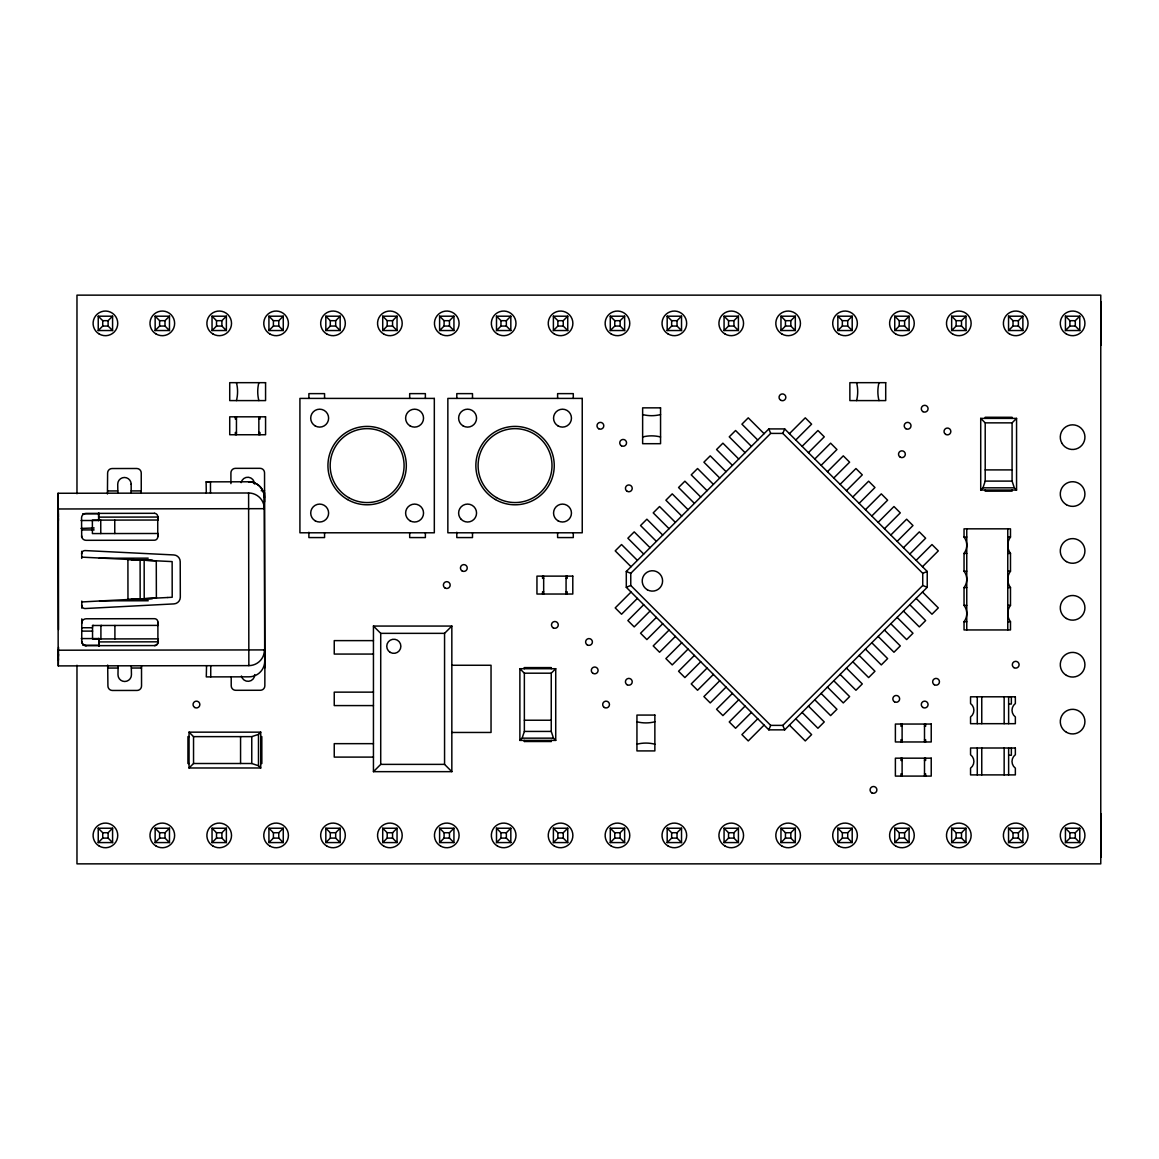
<?xml version="1.0" encoding="UTF-8"?>
<svg xmlns="http://www.w3.org/2000/svg" width="1159" height="1159" viewBox="0 0 1159 1159"><rect width="100%" height="100%" fill="white"/><g stroke="black" fill="none" stroke-linecap="round" stroke-linejoin="round"><path stroke-width="1.5" d="M98.877 640.058L98.747 646.056M57.979 503.919L58.022 498.877L58.138 501.833M58.414 656.284L58.529 654.154M264.817 666.976L264.542 472.8A4.477 4.477 0 0 0 260.051 468.323L235.393 468.352A4.477 4.477 0 0 0 230.916 472.843L230.931 483.607M58.356 658.587L58.341 660.297L58.182 650.213L264.513 649.909M58.529 647.359L58.341 665.903L248.852 665.628A15.69 15.69 0 0 0 264.484 649.909M98.877 646.244L98.892 638.305M107.686 665.063L107.917 685.998A4.477 4.477 0 0 0 112.409 690.474L137.11 690.445A4.477 4.477 0 0 0 141.543 685.954L141.514 665.773M141.253 493.154L141.239 472.973A4.477 4.477 0 0 0 136.748 468.497L112.09 468.54A4.477 4.477 0 0 0 107.613 473.017L107.439 493.966M264.571 501.948L264.614 492.676M58.356 514.06L58.095 493.27L57.979 507.222M57.95 508.975L264.31 508.671A15.69 15.69 0 0 0 248.605 492.995L248.852 665.628M519.884 740.398L522.13 738.153L524.361 731.43L524.361 673.191L519.884 668.714L555.726 668.714L555.726 740.398L519.884 740.398L519.884 668.714M980.717 490.054L982.962 487.823L985.208 481.101L985.208 422.861L980.717 418.385L1016.559 418.385L1016.559 490.054L980.717 490.054L980.717 418.385M782.818 433.408L770.692 433.408L630.771 573.328L630.771 585.454L770.692 725.375L782.818 725.375L922.738 585.454L922.738 573.328L782.818 433.408L784.672 428.917L768.837 428.917L626.295 571.474L626.295 587.309L768.837 729.851L784.672 729.851L927.229 587.309L927.229 571.474L784.672 428.917M768.837 729.851L770.692 725.375M98.24 330.532L102.731 326.056L102.731 320.681L98.24 316.204L112.582 316.204L112.582 330.532L98.24 330.532L98.24 316.204M112.582 330.532L108.106 326.056L108.106 320.681L112.582 316.204M155.147 330.532L159.623 326.056L159.623 320.681L155.147 316.204L169.475 316.204L169.475 330.532L155.147 330.532L155.147 316.204M169.475 330.532L164.998 326.056L164.998 320.681L169.475 316.204M212.039 330.532L216.516 326.056L216.516 320.681L212.039 316.204L226.367 316.204L226.367 330.532L212.039 330.532L212.039 316.204M216.516 320.681L221.891 320.681L226.367 316.204M268.931 330.532L273.408 326.056L273.408 320.681L268.931 316.204L283.26 316.204L283.26 330.532L268.931 330.532L268.931 316.204M273.408 320.681L278.783 320.681L283.26 316.204M325.824 330.532L330.301 326.056L335.675 326.056L340.152 330.532L340.152 316.204L325.824 316.204L325.824 330.532L340.152 330.532M335.675 326.056L335.675 320.681L340.152 316.204M382.716 330.532L387.193 326.056L387.193 320.681L382.716 316.204L382.716 330.532L397.044 330.532L397.044 316.204L382.716 316.204M387.193 320.681L392.568 320.681L397.044 316.204M439.609 330.532L444.085 326.056L444.085 320.681L439.609 316.204L453.937 316.204L453.937 330.532L439.609 330.532L439.609 316.204M444.085 320.681L449.46 320.681L453.937 316.204M496.501 330.532L500.978 326.056L500.978 320.681L496.501 316.204L510.829 316.204L510.829 330.532L496.501 330.532L496.501 316.204M500.978 320.681L506.353 320.681L510.829 316.204M553.394 330.532L557.87 326.056L557.87 320.681L553.394 316.204L567.736 316.204L567.736 330.532L553.394 330.532L553.394 316.204M557.87 320.681L563.245 320.681L567.736 316.204M98.24 842.579L102.731 838.102L102.731 832.727L98.24 828.236L98.24 842.579L112.582 842.579L112.582 828.236L98.24 828.236M102.731 832.727L108.106 832.727L112.582 828.236M610.286 330.532L614.763 326.056L614.763 320.681L610.286 316.204L624.629 316.204L624.629 330.532L610.286 330.532L610.286 316.204M624.629 330.532L620.137 326.056L620.137 320.681L624.629 316.204M189.047 767.982L193.539 763.506L251.764 763.506L258.486 765.751L260.732 767.982L260.732 732.155L189.047 732.155L189.047 767.982L260.732 767.982M189.047 732.155L193.539 736.631L251.764 736.631L258.486 734.386L260.732 732.155M155.147 842.579L159.623 838.102L164.998 838.102L169.475 842.579L169.475 828.236L155.147 828.236L155.147 842.579L169.475 842.579M155.147 828.236L159.623 832.727L164.998 832.727L169.475 828.236M667.178 330.532L671.655 326.056L677.03 326.056L681.521 330.532L667.178 330.532L667.178 316.204L681.521 316.204L681.521 330.532M677.03 326.056L677.03 320.681L681.521 316.204M212.039 842.579L216.516 838.102L221.891 838.102L226.367 842.579L226.367 828.236L212.039 828.236L212.039 842.579L226.367 842.579M221.891 838.102L221.891 832.727L226.367 828.236M724.071 330.532L728.547 326.056L728.547 320.681L724.071 316.204L738.413 316.204L738.413 330.532L724.071 330.532L724.071 316.204M738.413 330.532L733.937 326.056L733.937 320.681L738.413 316.204M451.836 771.662L444.563 764.375L444.563 633.35L451.836 626.063L373.444 626.063L373.444 771.662L451.836 771.662L451.836 626.063M268.931 842.579L273.408 838.102L278.783 838.102L283.26 842.579L283.26 828.236L268.931 828.236L268.931 842.579L283.26 842.579M268.931 828.236L273.408 832.727L278.783 832.727L283.26 828.236M780.963 330.532L785.454 326.056L790.829 326.056L795.306 330.532L780.963 330.532L780.963 316.204L795.306 316.204L795.306 330.532M790.829 326.056L790.829 320.681L795.306 316.204M373.444 771.662L380.717 764.375L380.717 633.35L373.444 626.063M325.824 842.579L330.301 838.102L330.301 832.727L325.824 828.236L340.152 828.236L340.152 842.579L325.824 842.579L325.824 828.236M340.152 842.579L335.675 838.102L335.675 832.727L340.152 828.236M837.856 330.532L842.347 326.056L847.722 326.056L852.198 330.532L837.856 330.532L837.856 316.204L852.198 316.204L852.198 330.532M847.722 326.056L847.722 320.681L852.198 316.204M631.047 592.061L615.212 607.895L621.543 614.227L637.378 598.392M789.424 433.669L805.273 417.834L811.604 424.165L795.769 440.014M555.726 740.398L553.48 738.153L551.249 731.43L551.249 673.191L555.726 668.714M382.716 842.579L387.193 838.102L387.193 832.727L382.716 828.236L397.044 828.236L397.044 842.579L382.716 842.579L382.716 828.236M387.193 832.727L392.568 832.727L397.044 828.236M894.748 330.532L899.239 326.056L904.614 326.056L909.091 330.532L894.748 330.532L894.748 316.204L909.091 316.204L909.091 330.532M904.614 326.056L904.614 320.681L909.091 316.204M643.709 604.723L627.874 620.572L634.205 626.903L650.054 611.068M802.1 446.345L817.935 430.511L824.266 436.842L808.431 452.676M656.385 617.399L640.55 633.234L646.881 639.58L662.716 623.73M814.763 459.022L830.612 443.173L836.943 449.518L821.108 465.353M439.609 842.579L444.085 838.102L449.46 838.102L453.937 842.579L453.937 828.236L439.609 828.236L439.609 842.579L453.937 842.579M439.609 828.236L444.085 832.727L449.46 832.727L453.937 828.236M951.655 330.532L956.132 326.056L956.132 320.681L951.655 316.204L965.983 316.204L965.983 330.532L951.655 330.532L951.655 316.204M965.983 330.532L961.506 326.056L961.506 320.681L965.983 316.204M669.062 630.076L653.212 645.911L659.558 652.242L675.393 636.407M827.439 471.684L843.274 455.849L849.619 462.18L833.77 478.015M681.724 642.738L665.889 658.587L672.22 664.918L688.055 649.083M840.116 484.361L855.95 468.526L862.282 474.857L846.447 490.692M496.501 842.579L500.978 838.102L500.978 832.727L496.501 828.236L496.501 842.579L510.829 842.579L510.829 828.236L496.501 828.236M500.978 832.727L506.353 832.727L510.829 828.236M1008.547 330.532L1013.024 326.056L1018.399 326.056L1022.875 330.532L1008.547 330.532L1008.547 316.204L1022.875 316.204L1022.875 330.532M1018.399 326.056L1018.399 320.681L1022.875 316.204M694.4 655.414L678.566 671.249L684.897 677.58L700.731 661.746M852.778 497.023L868.627 481.188L874.958 487.519L859.123 503.368M707.062 668.077L691.228 683.926L697.559 690.257L713.408 674.422M865.454 509.699L881.289 493.864L887.62 500.195L871.785 516.03M553.394 842.579L557.87 838.102L557.87 832.727L553.394 828.236L553.394 842.579L567.736 842.579L567.736 828.236L553.394 828.236M557.87 832.727L563.245 832.727L567.736 828.236M1065.44 330.532L1069.916 326.056L1075.291 326.056L1079.768 330.532L1065.44 330.532L1065.44 316.204L1079.768 316.204L1079.768 330.532M1075.291 326.056L1075.291 320.681L1079.768 316.204M719.739 680.753L703.904 696.588L710.235 702.933L726.07 687.084M878.116 522.376L893.966 506.526L900.297 512.872L884.462 528.707M732.416 693.43L716.566 709.265L722.912 715.596L738.747 699.761M890.793 535.038L906.628 519.203L912.973 525.534L897.124 541.369M1016.559 490.054L1014.328 487.823L1012.082 481.101L1012.082 422.861L1016.559 418.385M745.078 706.092L729.243 721.941L735.574 728.272L751.409 712.437M903.469 547.714L919.304 531.88L925.635 538.211L909.801 554.045M610.286 842.579L614.763 838.102L620.137 838.102L624.629 842.579L624.629 828.236L610.286 828.236L610.286 842.579L624.629 842.579M620.137 838.102L620.137 832.727L624.629 828.236M757.754 718.768L741.919 734.603L748.25 740.934L764.085 725.099M916.132 560.376L931.981 544.542L938.312 550.873L922.477 566.722M667.178 842.579L671.655 838.102L677.03 838.102L681.521 842.579L681.521 828.236L667.178 828.236L667.178 842.579L681.521 842.579M677.03 838.102L677.03 832.727L681.521 828.236M724.071 842.579L728.547 838.102L733.937 838.102L738.413 842.579L738.413 828.236L724.071 828.236L724.071 842.579L738.413 842.579M733.937 838.102L733.937 832.727L738.413 828.236M780.963 842.579L785.454 838.102L790.829 838.102L795.306 842.579L780.963 842.579L780.963 828.236L795.306 828.236L795.306 842.579M790.829 838.102L790.829 832.727L795.306 828.236M837.856 842.579L842.347 838.102L842.347 832.727L837.856 828.236L852.198 828.236L852.198 842.579L837.856 842.579L837.856 828.236M852.198 842.579L847.722 838.102L847.722 832.727L852.198 828.236M894.748 842.579L899.239 838.102L899.239 832.727L894.748 828.236L894.748 842.579L909.091 842.579L909.091 828.236L894.748 828.236M909.091 842.579L904.614 838.102L904.614 832.727L909.091 828.236M951.655 842.579L956.132 838.102L961.506 838.102L965.983 842.579L951.655 842.579L951.655 828.236L965.983 828.236L965.983 842.579M951.655 828.236L956.132 832.727L961.506 832.727L965.983 828.236M1008.547 842.579L1013.024 838.102L1013.024 832.727L1008.547 828.236L1022.875 828.236L1022.875 842.579L1008.547 842.579L1008.547 828.236M1013.024 832.727L1018.399 832.727L1022.875 828.236M1065.44 842.579L1069.916 838.102L1075.291 838.102L1079.768 842.579L1079.768 828.236L1065.44 828.236L1065.44 842.579L1079.768 842.579M1075.291 838.102L1075.291 832.727L1079.768 828.236M81.014 528.432L94.169 527.968M626.295 587.309L630.771 585.454M922.738 573.328L927.229 571.474M167.794 597.508L102.224 600.84M81.666 601.97L102.267 600.84M167.751 597.508L172.198 597.262L172.14 561.593L127.91 559.42L127.968 599.565L156.378 598.073L156.277 560.811L81.608 557.131M81.681 605.172L81.637 605.172A3.361 3.361 0 0 0 85.172 608.533L173.937 603.897A6.722 6.722 0 0 0 180.311 597.175L180.21 561.651A6.722 6.722 0 0 0 173.821 554.944L85.085 550.568A3.361 3.361 0 0 0 81.565 553.93L81.608 553.93M206.302 493.053L206.114 481.854L248.765 481.782A15.69 15.69 0 0 1 264.469 497.457L264.295 497.457A15.69 15.69 0 0 0 248.577 481.796L248.765 481.782M117.856 493.183L117.725 484.216A6.722 6.722 0 0 1 124.433 477.479A6.722 6.722 0 0 1 131.17 484.201L131.213 484.201M98.718 520.753L98.558 513.002M154.364 513.321L154.408 513.307A3.361 3.361 0 0 1 157.769 516.668L157.769 520.029M157.725 516.668L157.754 536.849A3.361 3.361 0 0 1 154.437 540.21L86.027 540.311A4.477 4.477 0 0 1 81.579 535.835L81.579 535.835M157.754 533.488L157.798 536.849M81.695 623.267L81.652 623.267A4.477 4.477 0 0 1 86.172 618.776L154.553 618.689A3.361 3.361 0 0 1 157.885 622.035L157.928 625.396M81.84 631.119L92.619 631.104M157.899 638.855L157.957 642.216A3.361 3.361 0 0 1 154.596 645.577L154.553 645.592A3.361 3.361 0 0 0 157.914 642.216L157.885 622.035M81.811 618.863L81.724 641.202A4.477 4.477 0 0 0 86.215 645.679L154.596 645.577M86.172 645.679L86.215 645.679A4.477 4.477 0 0 1 81.681 641.202M206.548 665.686L206.288 676.899L249.04 676.827A15.69 15.69 0 0 0 264.716 661.123L264.295 497.457M206.157 481.854L210.474 481.84L210.489 493.053M107.642 490.952L117.725 490.938M131.01 493.169L131.184 490.923L141.268 490.909M261.21 490.735L264.571 490.735M58.008 493.27L248.605 492.995M154.408 513.307L85.983 513.408A4.477 4.477 0 0 0 81.55 517.899L81.695 537.052M82.724 513.785L98.66 513.77M98.703 517.131L158.218 517.044M158.232 520.029L92.372 520.13L92.401 533.575L158.261 533.488M81.101 520.521L98.703 520.492L98.689 512.8M81.681 529.924L94.154 529.909M99.283 558.232L148.193 558.16M132.025 560.029L140.109 560.014L140.167 598.928L132.083 598.942M152.278 560.203L144.165 560.217L144.209 598.71L152.336 598.696M99.558 600.826L148.251 600.753M158.406 638.855L92.546 638.942L92.532 625.498L93.633 625.498M101.731 625.483L100.905 625.483L100.92 638.942M92.532 625.498L158.392 625.396M81.825 627.758L92.517 627.743M81.26 638.58L98.877 638.566M98.892 641.912L158.392 641.825M82.912 645.302L98.863 645.288M131.271 665.788L131.445 674.755A6.722 6.722 0 0 1 124.723 681.492A6.722 6.722 0 0 1 117.986 674.784L118.102 665.817M107.888 668.062L117.986 668.048M131.431 668.033L141.528 668.019M102.731 320.681L108.106 320.681M159.623 320.681L164.998 320.681M325.824 316.204L330.301 320.681L335.675 320.681M614.763 320.681L620.137 320.681M667.178 316.204L671.655 320.681L677.03 320.681M728.547 320.681L733.937 320.681M780.963 316.204L785.454 320.681L790.829 320.681M837.856 316.204L842.347 320.681L847.722 320.681M894.748 316.204L899.239 320.681L904.614 320.681M956.132 320.681L961.506 320.681M1008.547 316.204L1013.024 320.681L1018.399 320.681M1065.44 316.204L1069.916 320.681L1075.291 320.681M102.731 326.056L108.106 326.056M159.623 326.056L164.998 326.056M216.516 326.056L221.891 326.056L226.367 330.532M273.408 326.056L278.783 326.056L283.26 330.532M387.193 326.056L392.568 326.056L397.044 330.532M444.085 326.056L449.46 326.056L453.937 330.532M500.978 326.056L506.353 326.056L510.829 330.532M557.87 326.056L563.245 326.056L567.736 330.532M614.763 326.056L620.137 326.056M728.547 326.056L733.937 326.056M956.132 326.056L961.506 326.056M236.45 419.051L235.335 419.051L235.335 416.82M258.848 419.051L259.964 419.051L259.964 416.82M985.208 422.861L1012.082 422.861M236.45 432.495L235.335 432.495L235.335 434.741M258.848 432.495L259.964 432.495L259.964 434.741M985.208 469.902L1012.082 469.902M985.208 481.101L1012.082 481.101M982.962 487.823L1014.328 487.823M964.042 537.037A13.662 13.662 0 0 1 964.042 553.423L964.042 571.184A13.662 13.662 0 0 1 964.042 587.584L964.042 605.346A13.662 13.662 0 0 1 964.042 621.746L964.042 629.945L1010.489 629.945L1010.489 621.746A13.662 13.662 0 0 1 1010.489 605.346L1010.489 587.584A13.662 13.662 0 0 1 1010.489 571.184L1010.489 553.423A13.662 13.662 0 0 1 1010.489 537.037L1010.489 528.837L964.042 528.837L964.042 537.037L966.765 537.037M1007.765 537.037L1010.489 537.037M964.042 553.423L966.765 553.423M1007.765 553.423L1010.489 553.423M964.042 571.184L966.765 571.184M1007.765 571.184L1010.489 571.184M543.672 578.355L542.557 578.355L542.557 576.124M566.07 578.355L567.186 578.355L567.186 576.124M964.042 587.584L966.765 587.584M1007.765 587.584L1010.489 587.584M543.672 591.8L542.557 591.8L542.557 594.031M566.07 591.8L567.186 591.8L567.186 594.031M964.042 605.346L966.765 605.346M1007.765 605.346L1010.489 605.346M964.042 621.746L966.765 621.746M1007.765 621.746L1010.489 621.746M380.717 633.35L444.563 633.35M373.444 640.623L334.241 640.623L334.241 654.067L373.444 654.067M451.836 665.266L491.039 665.266L491.039 732.459L451.836 732.459M524.361 667.598L551.249 667.598M524.361 673.191L551.249 673.191M373.444 692.14L334.241 692.14L334.241 705.585L373.444 705.585M1008.634 704.035L1011.358 704.035L1011.358 696.805M524.361 720.232L551.249 720.232M902.108 726.287L900.978 726.287L900.978 724.042M924.505 726.287L925.621 726.287L925.621 724.042M524.361 731.43L551.249 731.43M189.047 736.631L187.961 736.631L187.932 763.506L189.047 763.506M260.732 736.631L261.818 736.631L261.847 763.506L260.732 763.506M522.13 738.153L553.48 738.153M902.108 739.717L900.978 739.717L900.978 741.963M924.505 739.717L925.621 739.717L925.621 741.963M524.361 741.514L551.249 741.514M373.444 743.658L334.241 743.658L334.241 757.102L373.444 757.102M1008.634 755.248L1011.358 755.248L1011.358 748.004M902.108 760.42L900.978 760.42L900.978 758.174M924.505 760.42L925.621 760.42L925.621 758.174M380.717 764.375L444.563 764.375M902.108 773.85L900.978 773.85L900.978 776.095M924.505 773.85L925.621 773.85L925.621 776.095M212.039 828.236L216.516 832.727L221.891 832.727M330.301 832.727L335.675 832.727M610.286 828.236L614.763 832.727L620.137 832.727M667.178 828.236L671.655 832.727L677.03 832.727M724.071 828.236L728.547 832.727L733.937 832.727M780.963 828.236L785.454 832.727L790.829 832.727M842.347 832.727L847.722 832.727M899.239 832.727L904.614 832.727M1065.44 828.236L1069.916 832.727L1075.291 832.727M102.731 838.102L108.106 838.102L112.582 842.579M330.301 838.102L335.675 838.102M387.193 838.102L392.568 838.102L397.044 842.579M500.978 838.102L506.353 838.102L510.829 842.579M557.87 838.102L563.245 838.102L567.736 842.579M842.347 838.102L847.722 838.102M899.239 838.102L904.614 838.102M1013.024 838.102L1018.399 838.102L1022.875 842.579M922.738 585.454L927.229 587.309M626.295 571.474L630.771 573.328M764.085 433.669L748.25 417.834L741.919 424.165L757.754 440.014M922.477 592.061L938.312 607.895L931.981 614.227L916.132 598.392M751.409 446.345L735.574 430.511L729.243 436.842L745.078 452.676M909.801 604.723L925.635 620.572L919.304 626.903L903.469 611.068M738.747 459.022L722.912 443.173L716.566 449.518L732.416 465.353M897.124 617.399L912.973 633.234L906.628 639.58L890.793 623.73M726.07 471.684L710.235 455.849L703.904 462.18L719.739 478.015M884.462 630.076L900.297 645.911L893.966 652.242L878.116 636.407M713.408 484.361L697.559 468.526L691.228 474.857L707.062 490.692M871.785 642.738L887.62 658.587L881.289 664.918L865.454 649.083M700.731 497.023L684.897 481.188L678.566 487.519L694.4 503.368M859.123 655.414L874.958 671.249L868.627 677.58L852.778 661.746M688.055 509.699L672.22 493.864L665.889 500.195L681.724 516.03M846.447 668.077L862.282 683.926L855.95 690.257L840.116 674.422M675.393 522.376L659.558 506.526L653.212 512.872L669.062 528.707M833.77 680.753L849.619 696.588L843.274 702.933L827.439 687.084M662.716 535.038L646.881 519.203L640.55 525.534L656.385 541.369M821.108 693.43L836.943 709.265L830.612 715.596L814.763 699.761M650.054 547.714L634.205 531.88L627.874 538.211L643.709 554.045M808.431 706.092L824.266 721.941L817.935 728.272L802.1 712.437M637.378 560.376L621.543 544.542L615.212 550.873L631.047 566.722M795.769 718.768L811.604 734.603L805.273 740.934L789.424 725.099M768.837 428.917L770.692 433.408M782.818 725.375L784.672 729.851M58.254 665.903L58.196 653.662M264.803 656.631L264.832 667.845M58.182 502.89L58.37 517.102M58.385 514.031L58.37 520.55M264.875 667.845L264.846 685.78A4.477 4.477 0 0 1 260.369 690.271L235.712 690.3A4.477 4.477 0 0 1 231.22 685.824L231.206 676.856M210.735 665.686L210.75 676.885M131.17 484.201L131.184 490.923M114.755 520.101L114.77 533.546M114.9 625.469L114.915 638.913M100.746 520.116L100.775 533.575M81.709 551.278L81.724 558.392M81.782 601.072L81.796 608.185M58.399 518.319L58.529 629.67M57.95 504.542L58.167 652.445M1101.05 301.644L1101.05 345.092M1101.05 813.676L1101.05 857.138M1069.916 320.681L1069.916 326.056M1069.916 832.727L1069.916 838.102M1018.399 832.727L1018.399 838.102M1013.024 320.681L1013.024 326.056M1012.082 418.385L1012.082 417.298L985.208 417.269L985.208 418.385M1012.082 490.054L1012.082 491.141L985.208 491.184L985.208 490.054M1008.634 696.805L1008.634 723.68M1008.634 748.004L1008.634 774.893M1007.765 528.837L1007.765 629.945M1004.158 696.805L1004.158 723.68M1004.158 748.004L1004.158 774.893M981.76 696.805L981.76 723.68M981.76 748.004L981.76 774.893M977.269 696.805L977.269 723.68M977.269 748.004L977.269 774.893M966.765 528.837L966.765 629.945M961.506 832.727L961.506 838.102M956.132 832.727L956.132 838.102M924.505 724.042L924.505 741.963M924.505 758.174L924.505 776.095M902.108 724.042L902.108 741.963M902.108 758.174L902.108 776.095M899.239 320.681L899.239 326.056M842.347 320.681L842.347 326.056M785.454 320.681L785.454 326.056M785.454 832.727L785.454 838.102M728.547 832.727L728.547 838.102M671.655 320.681L671.655 326.056M671.655 832.727L671.655 838.102M614.763 832.727L614.763 838.102M573.285 398.406L573.285 393.625L557.609 393.625L557.609 398.406M573.285 532.792L573.285 537.573L557.609 537.573L557.609 532.792M566.07 576.124L566.07 594.031M563.245 320.681L563.245 326.056M563.245 832.727L563.245 838.102M551.249 667.627L551.249 668.714M551.249 740.398L551.249 741.47M543.672 576.124L543.672 594.031M524.361 667.627L524.361 668.714M524.361 740.398L524.361 741.47M506.353 320.681L506.353 326.056M506.353 832.727L506.353 838.102M472.495 398.406L472.495 393.625L456.805 393.625L456.805 398.406M472.495 532.792L472.495 537.573L456.805 537.573L456.805 532.256M449.46 320.681L449.46 326.056M449.46 832.727L449.46 838.102M444.085 832.727L444.085 838.102M425.367 398.406L425.367 393.625L409.678 393.625L409.678 398.406M425.367 532.792L425.367 537.573L409.678 537.573L409.678 532.792M392.568 320.681L392.568 326.056M392.568 832.727L392.568 838.102M330.301 320.681L330.301 326.056M324.563 398.406L324.563 393.625L308.888 393.625L308.888 398.406M324.563 532.792L324.563 537.573L308.888 537.573L308.888 532.256M278.783 320.681L278.783 326.056M278.783 832.727L278.783 838.102M273.408 832.727L273.408 838.102M258.848 416.82L258.848 434.741M258.486 734.386L258.486 765.751M251.764 736.631L251.764 763.506M240.565 736.631L240.565 763.506M236.45 416.82L236.45 434.741M221.891 320.681L221.891 326.056M216.516 832.727L216.516 838.102M193.539 736.631L193.539 763.506M164.998 832.727L164.998 838.102M159.623 832.727L159.623 838.102M108.106 832.727L108.106 838.102M76.972 493.748L76.972 295.139L1100.775 295.139L1100.775 863.861L76.972 863.861L76.972 665.252M254.748 674.581A6.722 6.722 0 0 1 241.449 676.001M241.159 482.637A6.722 6.722 0 0 1 254.473 484.027M258.848 400.594A36.393 36.393 0 0 1 258.848 382.673M236.45 382.673A36.393 36.393 0 0 1 236.45 400.594M642.637 436.972A36.393 36.393 0 0 1 660.558 436.972M660.558 414.574A36.393 36.393 0 0 1 642.637 414.574M878.986 400.594A36.393 36.393 0 0 1 878.986 382.673M856.588 382.673A36.393 36.393 0 0 1 856.588 400.594M636.943 744.194A36.393 36.393 0 0 1 654.864 744.194M654.864 721.796A36.393 36.393 0 0 1 636.943 721.796M265.57 382.673L229.728 382.673L229.728 400.594L265.57 400.594L265.57 382.673M885.708 382.673L849.866 382.673L849.866 400.594L885.708 400.594L885.708 382.673M434.321 398.406L299.92 398.406L299.92 532.792L434.321 532.792L434.321 398.406M582.238 398.406L447.852 398.406L447.852 532.792L582.238 532.792L582.238 398.406M660.558 407.852L642.637 407.852L642.637 443.694L660.558 443.694L660.558 407.852M265.57 416.82L229.728 416.82L229.728 434.741L265.57 434.741L265.57 416.82M572.792 576.124L536.95 576.124L536.95 594.031L572.792 594.031L572.792 576.124M1015.356 696.805L970.547 696.805L970.547 703.527A8.403 8.403 0 0 1 970.547 716.957L970.547 723.68L1015.356 723.68L1015.356 716.957A8.403 8.403 0 0 1 1015.356 703.527L1015.356 696.805M654.864 715.074L636.943 715.074L636.943 750.916L654.864 750.916L654.864 715.074M931.228 724.042L895.385 724.042L895.385 741.963L931.228 741.963L931.228 724.042M1015.356 748.004L970.547 748.004L970.547 754.726A8.403 8.403 0 0 1 970.547 768.171L970.547 774.893L1015.356 774.893L1015.356 768.171A8.403 8.403 0 0 1 1015.356 754.726L1015.356 748.004M931.228 758.174L895.385 758.174L895.385 776.095L931.228 776.095L931.228 758.174M621.441 445.795A3.405 3.405 0 0 0 626.555 442.839A3.405 3.405 0 0 0 621.441 439.898A3.405 3.405 0 0 0 621.441 445.795M871.771 792.843A3.405 3.405 0 0 0 876.885 789.887A3.405 3.405 0 0 0 871.771 786.947A3.405 3.405 0 0 0 871.771 792.843M1014.009 667.671A3.405 3.405 0 0 0 1019.109 664.73A3.405 3.405 0 0 0 1014.009 661.775A3.405 3.405 0 0 0 1014.009 667.671M922.984 707.497A3.405 3.405 0 0 0 928.084 704.556A3.405 3.405 0 0 0 922.984 701.601A3.405 3.405 0 0 0 922.984 707.497M945.73 434.408A3.405 3.405 0 0 0 950.844 431.467A3.405 3.405 0 0 0 945.73 428.511A3.405 3.405 0 0 0 945.73 434.408M598.681 428.729A3.405 3.405 0 0 0 603.796 425.773A3.405 3.405 0 0 0 598.681 422.832A3.405 3.405 0 0 0 598.681 428.729M553.176 627.845A3.405 3.405 0 0 0 558.276 624.904A3.405 3.405 0 0 0 553.176 621.948A3.405 3.405 0 0 0 553.176 627.845M445.07 588.019A3.405 3.405 0 0 0 450.185 585.078A3.405 3.405 0 0 0 445.07 582.122A3.405 3.405 0 0 0 445.07 588.019M462.137 570.952A3.405 3.405 0 0 0 467.251 568.011A3.405 3.405 0 0 0 462.137 565.056A3.405 3.405 0 0 0 462.137 570.952M627.135 491.3A3.405 3.405 0 0 0 632.234 488.359A3.405 3.405 0 0 0 627.135 485.404A3.405 3.405 0 0 0 627.135 491.3M587.309 644.926A3.405 3.405 0 0 0 592.408 641.97A3.405 3.405 0 0 0 587.309 639.029A3.405 3.405 0 0 0 587.309 644.926M593.002 673.365A3.405 3.405 0 0 0 598.102 670.424A3.405 3.405 0 0 0 593.002 667.468A3.405 3.405 0 0 0 593.002 673.365M604.375 707.497A3.405 3.405 0 0 0 609.475 704.556A3.405 3.405 0 0 0 604.375 701.601A3.405 3.405 0 0 0 604.375 707.497M627.135 684.752A3.405 3.405 0 0 0 632.234 681.796A3.405 3.405 0 0 0 627.135 678.841A3.405 3.405 0 0 0 627.135 684.752M922.984 411.662A3.405 3.405 0 0 0 928.084 408.707A3.405 3.405 0 0 0 922.984 405.766A3.405 3.405 0 0 0 922.984 411.662M905.903 428.729A3.405 3.405 0 0 0 911.017 425.773A3.405 3.405 0 0 0 905.903 422.832A3.405 3.405 0 0 0 905.903 428.729M900.224 457.168A3.405 3.405 0 0 0 905.324 454.227A3.405 3.405 0 0 0 900.224 451.271A3.405 3.405 0 0 0 900.224 457.168M194.741 707.497A3.405 3.405 0 0 0 199.855 704.556A3.405 3.405 0 0 0 194.741 701.601A3.405 3.405 0 0 0 194.741 707.497M780.746 400.275A3.405 3.405 0 0 0 785.845 397.334A3.405 3.405 0 0 0 780.746 394.379A3.405 3.405 0 0 0 780.746 400.275M894.531 701.818A3.405 3.405 0 0 0 899.645 698.863A3.405 3.405 0 0 0 894.531 695.922A3.405 3.405 0 0 0 894.531 701.818M934.357 684.752A3.405 3.405 0 0 0 939.456 681.796A3.405 3.405 0 0 0 934.357 678.841A3.405 3.405 0 0 0 934.357 684.752M1066.439 732.285A12.314 12.314 0 0 0 1084.925 721.622A12.314 12.314 0 0 0 1066.439 710.96A12.314 12.314 0 0 0 1066.439 732.285M1066.439 675.393A12.314 12.314 0 0 0 1084.925 664.73A12.314 12.314 0 0 0 1066.439 654.053A12.314 12.314 0 0 0 1066.439 675.393M1066.439 618.5A12.314 12.314 0 0 0 1084.925 607.838A12.314 12.314 0 0 0 1066.439 597.16A12.314 12.314 0 0 0 1066.439 618.5M1066.439 561.608A12.314 12.314 0 0 0 1084.925 550.945A12.314 12.314 0 0 0 1066.439 540.268A12.314 12.314 0 0 0 1066.439 561.608M1066.439 504.716A12.314 12.314 0 0 0 1084.925 494.053A12.314 12.314 0 0 0 1066.439 483.375A12.314 12.314 0 0 0 1066.439 504.716M1061.934 443.317A12.314 12.314 0 0 0 1083.274 443.317A12.314 12.314 0 0 0 1072.597 424.831A12.314 12.314 0 0 0 1061.934 443.317M1066.439 846.084A12.314 12.314 0 0 0 1084.925 835.407A12.314 12.314 0 0 0 1066.439 824.744A12.314 12.314 0 0 0 1066.439 846.084M1009.547 846.084A12.314 12.314 0 0 0 1028.033 835.407A12.314 12.314 0 0 0 1009.547 824.744A12.314 12.314 0 0 0 1009.547 846.084M952.655 846.084A12.314 12.314 0 0 0 971.141 835.407A12.314 12.314 0 0 0 952.655 824.744A12.314 12.314 0 0 0 952.655 846.084M895.762 846.084A12.314 12.314 0 0 0 914.248 835.407A12.314 12.314 0 0 0 895.762 824.744A12.314 12.314 0 0 0 895.762 846.084M838.87 846.084A12.314 12.314 0 0 0 857.356 835.407A12.314 12.314 0 0 0 838.87 824.744A12.314 12.314 0 0 0 838.87 846.084M781.977 846.084A12.314 12.314 0 0 0 800.449 835.407A12.314 12.314 0 0 0 781.977 824.744A12.314 12.314 0 0 0 781.977 846.084M725.085 846.084A12.314 12.314 0 0 0 743.556 835.407A12.314 12.314 0 0 0 725.085 824.744A12.314 12.314 0 0 0 725.085 846.084M668.192 846.084A12.314 12.314 0 0 0 686.664 835.407A12.314 12.314 0 0 0 668.192 824.744A12.314 12.314 0 0 0 668.192 846.084M611.3 846.084A12.314 12.314 0 0 0 629.772 835.407A12.314 12.314 0 0 0 611.3 824.744A12.314 12.314 0 0 0 611.3 846.084M554.408 846.084A12.314 12.314 0 0 0 572.879 835.407A12.314 12.314 0 0 0 554.408 824.744A12.314 12.314 0 0 0 554.408 846.084M497.515 846.084A12.314 12.314 0 0 0 515.987 835.407A12.314 12.314 0 0 0 497.515 824.744A12.314 12.314 0 0 0 497.515 846.084M440.608 846.084A12.314 12.314 0 0 0 459.094 835.407A12.314 12.314 0 0 0 440.608 824.744A12.314 12.314 0 0 0 440.608 846.084M383.716 846.084A12.314 12.314 0 0 0 402.202 835.407A12.314 12.314 0 0 0 383.716 824.744A12.314 12.314 0 0 0 383.716 846.084M326.824 846.084A12.314 12.314 0 0 0 345.31 835.407A12.314 12.314 0 0 0 326.824 824.744A12.314 12.314 0 0 0 326.824 846.084M269.931 846.084A12.314 12.314 0 0 0 288.417 835.407A12.314 12.314 0 0 0 269.931 824.744A12.314 12.314 0 0 0 269.931 846.084M213.039 846.084A12.314 12.314 0 0 0 231.525 835.407A12.314 12.314 0 0 0 213.039 824.744A12.314 12.314 0 0 0 213.039 846.084M156.146 846.084A12.314 12.314 0 0 0 174.632 835.407A12.314 12.314 0 0 0 156.146 824.744A12.314 12.314 0 0 0 156.146 846.084M99.254 846.084A12.314 12.314 0 0 0 117.74 835.407A12.314 12.314 0 0 0 99.254 824.744A12.314 12.314 0 0 0 99.254 846.084M1066.439 334.038A12.314 12.314 0 0 0 1084.925 323.361A12.314 12.314 0 0 0 1066.439 312.698A12.314 12.314 0 0 0 1066.439 334.038M1009.547 334.038A12.314 12.314 0 0 0 1028.033 323.361A12.314 12.314 0 0 0 1009.547 312.698A12.314 12.314 0 0 0 1009.547 334.038M952.655 334.038A12.314 12.314 0 0 0 971.141 323.361A12.314 12.314 0 0 0 952.655 312.698A12.314 12.314 0 0 0 952.655 334.038M895.762 334.038A12.314 12.314 0 0 0 914.248 323.361A12.314 12.314 0 0 0 895.762 312.698A12.314 12.314 0 0 0 895.762 334.038M838.87 334.038A12.314 12.314 0 0 0 857.356 323.361A12.314 12.314 0 0 0 838.87 312.698A12.314 12.314 0 0 0 838.87 334.038M781.977 334.038A12.314 12.314 0 0 0 800.449 323.361A12.314 12.314 0 0 0 781.977 312.698A12.314 12.314 0 0 0 781.977 334.038M725.085 334.038A12.314 12.314 0 0 0 743.556 323.361A12.314 12.314 0 0 0 725.085 312.698A12.314 12.314 0 0 0 725.085 334.038M668.192 334.038A12.314 12.314 0 0 0 686.664 323.361A12.314 12.314 0 0 0 668.192 312.698A12.314 12.314 0 0 0 668.192 334.038M611.3 334.038A12.314 12.314 0 0 0 629.772 323.361A12.314 12.314 0 0 0 611.3 312.698A12.314 12.314 0 0 0 611.3 334.038M554.408 334.038A12.314 12.314 0 0 0 572.879 323.361A12.314 12.314 0 0 0 554.408 312.698A12.314 12.314 0 0 0 554.408 334.038M497.515 334.038A12.314 12.314 0 0 0 515.987 323.361A12.314 12.314 0 0 0 497.515 312.698A12.314 12.314 0 0 0 497.515 334.038M440.608 334.038A12.314 12.314 0 0 0 459.094 323.361A12.314 12.314 0 0 0 440.608 312.698A12.314 12.314 0 0 0 440.608 334.038M383.716 334.038A12.314 12.314 0 0 0 402.202 323.361A12.314 12.314 0 0 0 383.716 312.698A12.314 12.314 0 0 0 383.716 334.038M326.824 334.038A12.314 12.314 0 0 0 345.31 323.361A12.314 12.314 0 0 0 326.824 312.698A12.314 12.314 0 0 0 326.824 334.038M269.931 334.038A12.314 12.314 0 0 0 288.417 323.361A12.314 12.314 0 0 0 269.931 312.698A12.314 12.314 0 0 0 269.931 334.038M213.039 334.038A12.314 12.314 0 0 0 231.525 323.361A12.314 12.314 0 0 0 213.039 312.698A12.314 12.314 0 0 0 213.039 334.038M156.146 334.038A12.314 12.314 0 0 0 174.632 323.361A12.314 12.314 0 0 0 156.146 312.698A12.314 12.314 0 0 0 156.146 334.038M99.254 334.038A12.314 12.314 0 0 0 117.74 323.361A12.314 12.314 0 0 0 99.254 312.698A12.314 12.314 0 0 0 99.254 334.038M495.444 499.543A39.203 39.203 0 0 0 554.248 465.599A39.203 39.203 0 0 0 495.444 431.655A39.203 39.203 0 0 0 495.444 499.543M558.03 425.904A8.953 8.953 0 0 0 571.459 418.138A8.953 8.953 0 0 0 558.03 410.387A8.953 8.953 0 0 0 558.03 425.904M463.107 425.904A8.953 8.953 0 0 0 476.552 418.138A8.953 8.953 0 0 0 463.107 410.387A8.953 8.953 0 0 0 463.107 425.904M461.253 519.391A8.953 8.953 0 0 0 476.248 515.378A8.953 8.953 0 0 0 465.266 504.397A8.953 8.953 0 0 0 461.253 519.391M558.03 520.811A8.953 8.953 0 0 0 571.459 513.06A8.953 8.953 0 0 0 558.03 505.295A8.953 8.953 0 0 0 558.03 520.811M496.574 497.602A36.958 36.958 0 0 0 552.003 465.599A36.958 36.958 0 0 0 496.574 433.596A36.958 36.958 0 0 0 496.574 497.602M347.526 499.543A39.203 39.203 0 0 0 406.316 465.599A39.203 39.203 0 0 0 347.526 431.655A39.203 39.203 0 0 0 347.526 499.543M410.098 425.904A8.953 8.953 0 0 0 423.542 418.138A8.953 8.953 0 0 0 410.098 410.387A8.953 8.953 0 0 0 410.098 425.904M315.19 425.904A8.953 8.953 0 0 0 328.62 418.138A8.953 8.953 0 0 0 315.19 410.387A8.953 8.953 0 0 0 315.19 425.904M315.19 520.811A8.953 8.953 0 0 0 328.62 513.06A8.953 8.953 0 0 0 315.19 505.295A8.953 8.953 0 0 0 315.19 520.811M410.098 520.811A8.953 8.953 0 0 0 423.542 513.06A8.953 8.953 0 0 0 410.098 505.295A8.953 8.953 0 0 0 410.098 520.811M348.642 497.602A36.958 36.958 0 0 0 404.085 465.599A36.958 36.958 0 0 0 348.642 433.596A36.958 36.958 0 0 0 348.642 497.602M647.302 589.757A10.185 10.185 0 0 0 662.6 580.934A10.185 10.185 0 0 0 647.302 572.111A10.185 10.185 0 0 0 647.302 589.757M390.279 652.401A7.055 7.055 0 0 0 400.869 646.287A7.055 7.055 0 0 0 390.279 640.174A7.055 7.055 0 0 0 390.279 652.401"/></g></svg>
